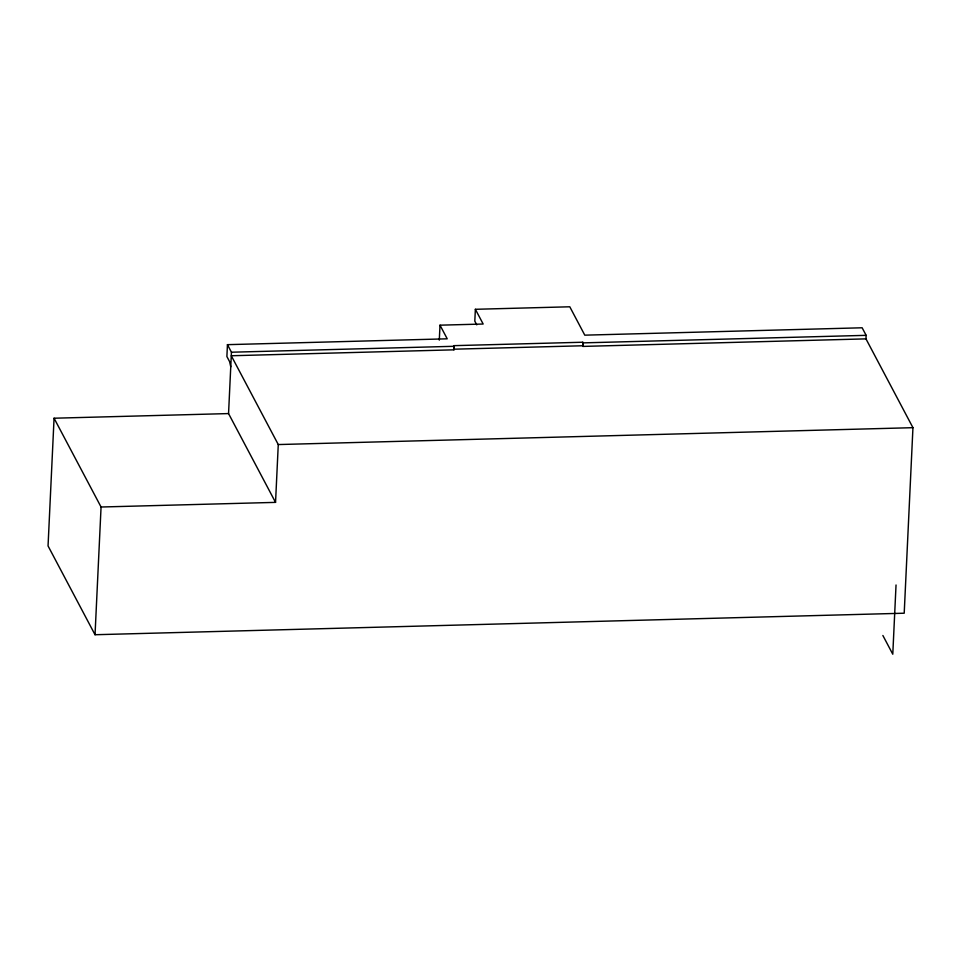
<?xml version="1.0" encoding="UTF-8"?>
<svg xmlns="http://www.w3.org/2000/svg" width="961" height="961" viewBox="0 0 961 961"><rect width="100%" height="100%" fill="white"/><g stroke="black" fill="none" stroke-linecap="round" stroke-linejoin="round"><path stroke-width="1.44" d="M54.068 418.215L101.061 507.012L275.543 502.375L228.55 413.578L54.068 418.215L48.05 545.932L95.031 634.728L904.205 613.214L912.95 427.681L865.969 338.873L866.137 335.341L862.137 327.785L584.793 335.161L569.789 306.787L475.371 309.298L474.806 321.154L476.764 324.842M95.031 634.728L101.061 507.012M475.371 309.298L483.167 324.025L440.006 325.178L447.225 338.813L227.445 344.663L226.892 356.519L229.595 361.636L230.76 366.814M228.55 413.578L231.445 352.219L227.445 344.663M275.543 502.375L278.27 444.559L231.277 355.75L453.952 349.828L453.784 345.66L582.798 342.236L582.967 346.404L865.969 338.873M439.297 340.134L440.006 325.178M453.952 349.828L453.736 346.837M582.967 346.404L582.798 342.236M896.036 584.985L892.781 654.213L882.871 635.485M231.445 352.219L454.121 346.296M583.135 342.873L866.137 335.341M453.616 349.203L582.63 345.768M278.27 444.559L912.95 427.681"/></g></svg>
